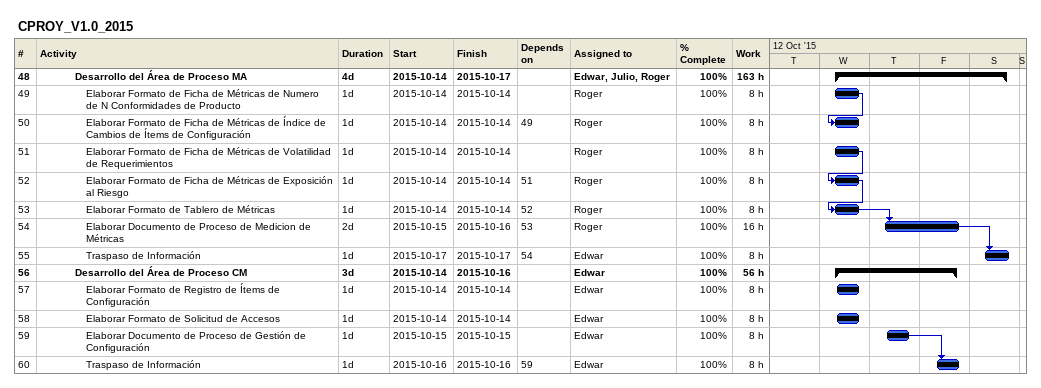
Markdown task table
CPROY_V1.0_2015

| ID | Level | Task | Duration | Start | Finish | Predecessors | Resources | % complete | Work (h) |
|---|---|---|---|---|---|---|---|---|---|
| 48 | 4 | **Desarrollo del Área de Proceso MA** | 4d | 2015-10-14 | 2015-10-17 |  | Edwar, Julio, Roger | 100 | 163 |
| 49 | 5 | Elaborar Formato de Ficha de Métricas de Numero de N Conformidades de Producto | 1d | 2015-10-14 | 2015-10-14 |  | Roger | 100 | 8 |
| 50 | 5 | Elaborar Formato de Ficha de Métricas de Índice de Cambios de Ítems de Configuración | 1d | 2015-10-14 | 2015-10-14 | 49 | Roger | 100 | 8 |
| 51 | 5 | Elaborar Formato de Ficha de Métricas de Volatilidad de Requerimientos | 1d | 2015-10-14 | 2015-10-14 |  | Roger | 100 | 8 |
| 52 | 5 | Elaborar Formato de Ficha de Métricas de Exposición al Riesgo | 1d | 2015-10-14 | 2015-10-14 | 51 | Roger | 100 | 8 |
| 53 | 5 | Elaborar Formato de Tablero de Métricas | 1d | 2015-10-14 | 2015-10-14 | 52 | Roger | 100 | 8 |
| 54 | 5 | Elaborar Documento de Proceso de Medicion de Métricas | 2d | 2015-10-15 | 2015-10-16 | 53 | Roger | 100 | 16 |
| 55 | 5 | Traspaso de Información | 1d | 2015-10-17 | 2015-10-17 | 54 | Edwar | 100 | 8 |
| 56 | 4 | **Desarrollo del Área de Proceso CM** | 3d | 2015-10-14 | 2015-10-16 |  | Edwar | 100 | 56 |
| 57 | 5 | Elaborar Formato de Registro de Ítems de Configuración | 1d | 2015-10-14 | 2015-10-14 |  | Edwar | 100 | 8 |
| 58 | 5 | Elaborar Formato de Solicitud de Accesos | 1d | 2015-10-14 | 2015-10-14 |  | Edwar | 100 | 8 |
| 59 | 5 | Elaborar Documento de Proceso de Gestión de Configuración | 1d | 2015-10-15 | 2015-10-15 |  | Edwar | 100 | 8 |
| 60 | 5 | Traspaso de Información | 1d | 2015-10-16 | 2015-10-16 | 59 | Edwar | 100 | 8 |
